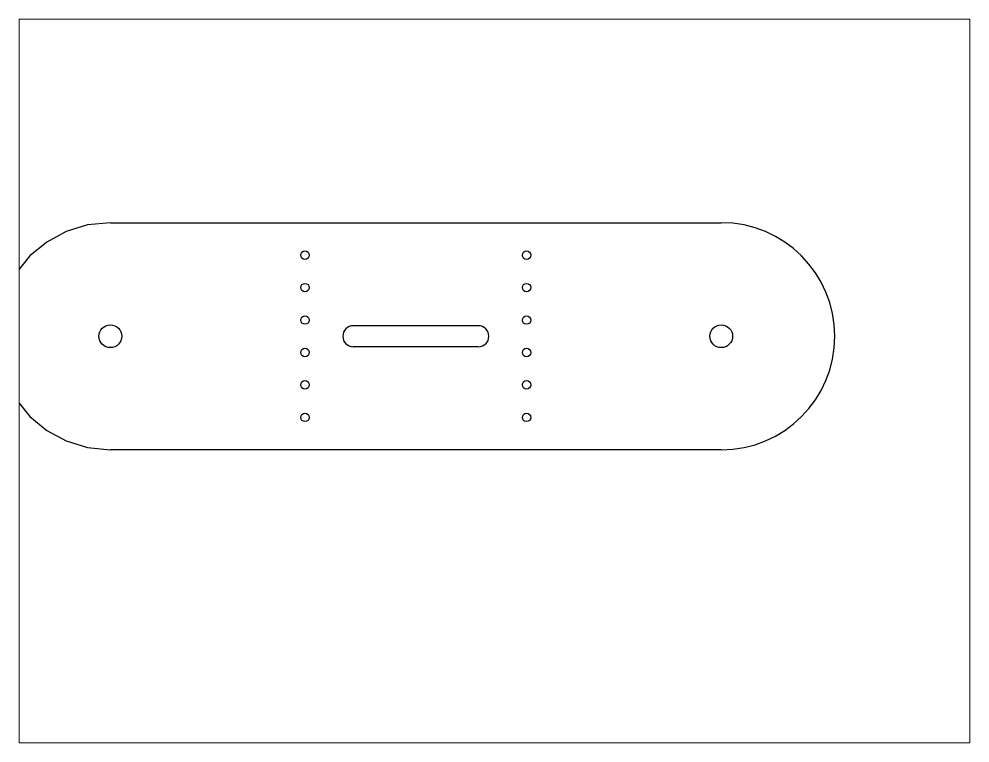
# Paper-space layout 'Лист1' of a CAD drawing. Header units: millimetres. Extents: x 1.05 to 9.45, y 0.8 to 7.2.
# The model-space entities are those that its viewports show. They can reach past a viewport. Long polylines and large blocks are cut down to what shows.
import ezdxf

# ---------------------------------------------------------------- set-up
doc = ezdxf.new("R2010")
doc.units = ezdxf.units.MM
doc.header["$MEASUREMENT"] = 0

msp = doc.modelspace()

# ---------------------------------------------------------------- linework, layer by layer
for p, q in [((85.55, 24), (63.55, 24)), ((85.55, 20.3), (63.55, 20.3))]:
    msp.add_line(p, q)
for points in [[(20.8, 42.15), (128.3, 42.15)], [(128.3, 2.15), (20.8, 2.15)]]:
    msp.add_lwpolyline(points)
for centre, radius in [((55.05, 36.43), 0.75), ((94.05, 36.43), 0.75), ((55.05, 30.72), 0.75), ((94.05, 30.72), 0.75), ((55.05, 25.01), 0.75), ((94.05, 25.01), 0.75), ((20.8, 22.15), 2), ((128.3, 22.15), 2), ((55.05, 19.29), 0.75), ((94.05, 19.29), 0.75), ((55.05, 13.58), 0.75), ((94.05, 13.58), 0.75), ((55.05, 7.86), 0.75), ((94.05, 7.86), 0.75)]:
    msp.add_circle(centre, radius)
for centre, radius, start, end in [((20.8, 22.15), 20, 90, 270), ((128.3, 22.15), 20, 270, 90), ((63.55, 22.15), 1.85, 90, 270), ((85.55, 22.15), 1.85, 270, 90)]:
    msp.add_arc(centre, radius, start, end)

psp = doc.layouts.new('Лист1')

# ---------------------------------------------------------------- viewports
at = {"layer": '0'}
psp.add_viewport(center=(5.25, 4), size=(8.4, 6.4), view_center_point=(88.3974, 14.2704), view_height=127.499856, dxfattribs=at)

doc.saveas('drawing.dxf')
